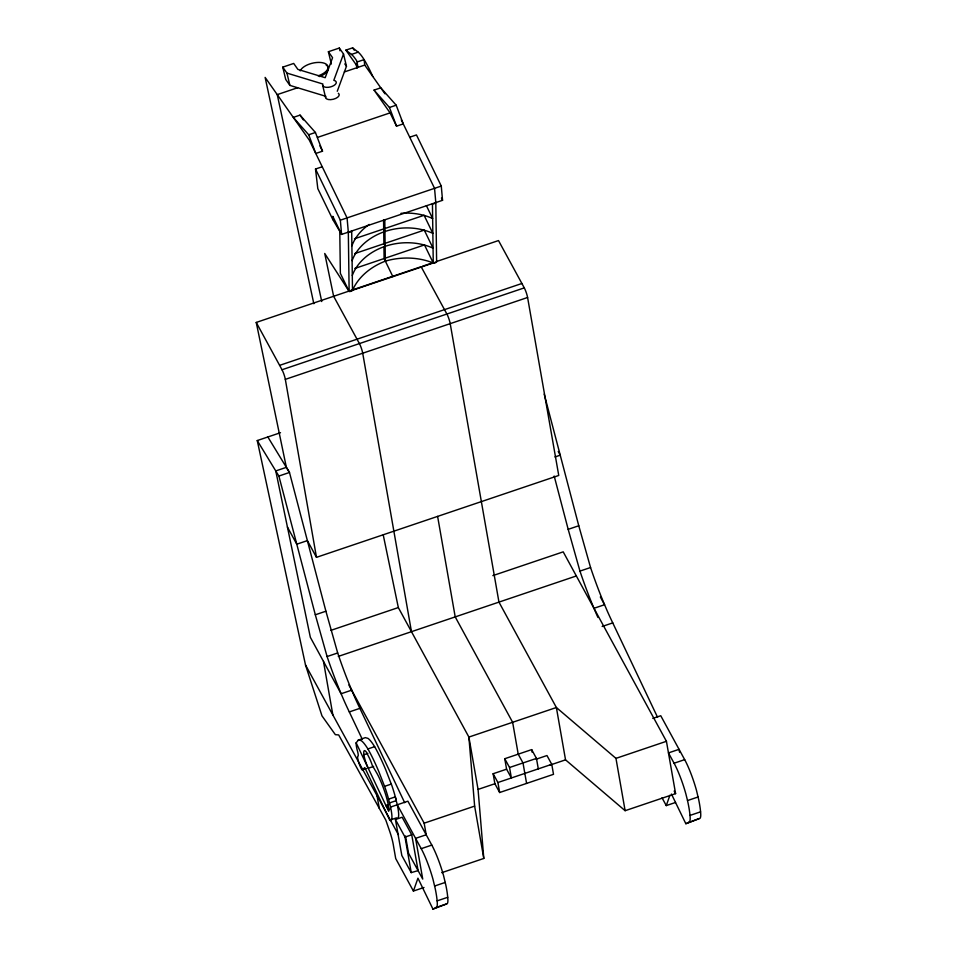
<?xml version="1.0" encoding="UTF-8"?>
<svg xmlns="http://www.w3.org/2000/svg" width="957" height="957" viewBox="0 0 957 957"><rect width="100%" height="100%" fill="white"/><g stroke="black" fill="none" stroke-linecap="round" stroke-linejoin="round"><path stroke-width="1.44" d="M423.999 887.474L413.412 891.051L417.946 878.191L432.971 909.15L446.357 904.018A30.995 5.084 71.3 0 0 447.72 897.295A50.769 8.326 71.3 0 0 445.866 885.261L443.605 875.775A31.198 5.12 71.3 0 0 431.81 845.091L407.885 801.176L390.54 807.074L388.638 811.249L356.148 742.811L358.588 739.905L361.244 740.634A61.99 10.156 71.3 0 1 367.895 748.936A67.337 11.041 71.3 0 1 378.996 772.036L385.145 787.874A34.021 5.575 71.3 0 1 388.016 797.061L390.54 807.074A29.057 4.761 71.3 0 1 389.726 820.149L396.461 817.876A29.057 4.761 71.3 0 0 397.275 804.801L394.751 794.788A34.021 5.575 71.3 0 0 391.88 785.601L385.731 769.751A67.337 11.041 71.3 0 0 374.63 746.663A61.99 10.156 71.3 0 0 367.967 738.361L365.311 737.632L358.074 740.204M675.546 802.468L666.275 805.603L669.9 795.315M343.515 53.987L333.814 80.316A6.986 3.338 -13.5 0 1 335.273 84.467A6.986 3.338 -13.5 0 1 326.696 87.362A6.986 3.338 -13.5 0 1 322.88 84.013L286.944 73.103L282.758 67.146L293.691 63.449L297.878 69.406L325.201 77.696L332.581 57.683L328.383 51.726L339.316 48.041L343.515 53.987L346.458 66.284L337.259 91.262M397.275 804.801L421.224 848.668A31.198 5.12 71.3 0 1 433.007 879.363L435.268 888.85A50.769 8.326 71.3 0 1 437.122 900.872A30.995 5.084 71.3 0 1 435.758 907.595L432.971 909.15M356.148 742.811A15.001 2.464 71.3 0 0 357.105 749.726A7.835 1.28 71.3 0 1 357.87 756.245A7.225 1.184 71.3 0 0 358.887 762.932A7.225 1.184 71.3 0 0 362.296 769.907L364.784 767.574L389.726 820.149M671.431 794.035L685.834 823.702L699.22 818.57A30.995 5.084 71.3 0 0 700.572 811.847A50.769 8.326 71.3 0 0 698.73 799.813L696.469 790.326A31.198 5.12 71.3 0 0 684.674 759.643L660.749 715.728L652.806 718.408M699.22 818.57L685.834 823.702M345.884 50.123L351.446 54.429A58.891 9.654 71.3 0 1 356.746 60.889L358.002 67.337L345.884 50.123L352.619 47.85L358.169 52.157A58.891 9.654 71.3 0 1 363.469 58.616L364.701 60.59A58.891 9.654 71.3 0 1 372.752 76.44M351.446 54.429L358.169 52.157M357.368 61.906L364.103 59.621L364.737 65.064L385.001 93.822M297.615 87.745L277.255 94.623L321.743 301.539M344.376 71.942L364.737 65.064M300.02 115.127L293.297 117.4L308.692 134.758L315.786 153.467L322.509 151.194L315.427 132.485L300.02 115.127L303.393 119.912M374.043 90.102L380.778 87.829L396.186 105.198L403.268 123.896L396.545 126.168L390.085 112.878L374.043 90.102L389.451 107.471L396.545 126.168M308.692 134.758L315.427 132.485M389.451 107.471L396.186 105.198M317.461 137.425L390.085 112.878M409.728 137.198L416.451 134.925L441.285 186.065L442.541 200.312L341.589 234.417L332.857 219.62L317.808 188.625L315.511 169.03L322.234 166.757M332.857 219.62L332.809 216.342L341.589 234.417L340.345 220.182L441.285 186.065M354.449 238.795L424.071 215.277L432.851 233.352A54.011 42.144 -6.7 0 0 352.092 260.651M354.652 253.617L424.274 230.099L433.054 248.174A54.011 42.144 -6.7 0 0 352.296 275.46M354.856 268.439L424.477 244.908L433.258 262.996A3.015 2.357 -6.7 0 0 436.619 261.859L435.806 202.585L434.55 188.338L401.33 119.912M404.679 802.696L359.892 708.347A95.628 15.683 71.3 0 1 354.246 696.11L350.441 687.186A95.628 15.683 71.3 0 1 337.689 652.973L325.906 611.212L289.481 472.471L286.346 467.279L256.237 322.437L421.116 266.716L446.895 314.028A7.201 1.184 71.3 0 1 450.209 323.657L498.956 602.109L556.376 707.51L565.539 759.846L625.124 810.699L675.594 793.64L666.431 741.304L563.206 551.854L492.855 575.624M422.527 266.237L432.373 262.912M436.595 261.488L498.501 240.566L524.28 287.878A7.201 1.184 71.3 0 1 527.594 297.495L558.744 475.462L316.48 557.333L307.376 540.621L296.778 544.198L287.423 527.032M411.462 631.68L362.715 353.217A7.201 1.184 71.3 0 0 359.413 343.587L333.634 296.275L324.734 253.473L349.138 291.418L436.619 261.859M279.623 365.359L521.888 283.487M256.237 322.437L282.016 369.749L524.28 287.878M316.48 557.333L285.33 379.367L527.594 297.495M413.412 891.051L395.708 858.561L393.554 846.251A19.894 3.266 71.3 0 0 389.547 830.891L385.85 820.197L338.67 734.928L335.357 734.665L321.971 715.86L305.51 664.995L257.254 440.555L280.509 432.696M286.358 467.351L275.772 470.928L310.343 637.302L341.099 693.753L351.697 690.164M257.254 440.555L278.882 476.048L289.481 472.471L267.852 436.978M554.94 456.956L560.24 455.173L558.23 451.489M362.26 739.235L349.305 711.924A95.628 15.683 71.3 0 1 343.647 699.687L339.855 690.763A95.628 15.683 71.3 0 1 327.091 656.55L315.32 614.789L325.906 611.212M597.934 617.432A95.628 15.683 71.3 0 1 596.51 614.238L592.718 605.314A95.628 15.683 71.3 0 1 579.954 571.102L568.183 529.341L578.77 525.764L544.198 394.117M330.787 630.388L398.327 607.563L468.894 737.069L478.057 789.417L483.799 858.453L441.739 872.676M327.091 656.55L337.689 652.973M579.954 571.102L590.553 567.525L578.77 525.764M338.3 656.406L576.341 575.958M593.962 608.305L604.561 604.716L600.326 596.965M349.305 711.924L359.892 708.347M602.156 626.476L612.755 622.899L657.543 717.248M367.895 748.936L374.63 746.663M373.613 766.437L368.23 768.256A11.089 1.818 71.3 0 1 363.851 754.738L367.883 753.374M362.296 769.907L366.328 768.543M384.618 786.343L391.341 784.07M504.758 758.722L509.543 767.502L511.373 777.969L506.588 769.189L504.758 758.722L531.673 749.618L536.458 758.411L538.301 768.878M388.59 799.143L395.325 796.87L396.306 800.626L389.583 802.899M388.59 804.562L385.898 805.471L388.255 808.785L388.398 805.579A20.288 3.326 71.3 0 0 384.762 791.798A26.629 4.366 71.3 0 0 376.245 772.155L372.273 765.349A12.321 2.022 71.3 0 0 369.318 757.92L366.244 751.951A18.781 3.074 71.3 0 0 363.851 754.738M509.543 767.502L536.458 758.411M536.207 759.176L546.973 755.54L551.758 764.32L553.505 774.321L499.662 792.516L494.877 783.735L493.13 773.734L506.588 769.189M493.13 773.734L497.915 782.515L551.758 764.32M478.057 789.417L494.877 783.735M550.119 765.062L565.539 759.846M395.432 819.515L402.167 817.242L411.737 834.815L418.089 870.619L411.223 872.617L401.82 855.498L395.432 819.515L405.002 837.088L411.223 872.617M348.874 684.997L424.166 823.176L474.636 806.117L468.894 737.069L556.376 707.51L615.961 758.363L625.124 810.699M615.961 758.363L666.431 741.304M405.002 837.088L411.737 834.815M421.224 848.668L431.81 845.091M679.566 752.238L679.063 749.331L668.464 752.908L674.087 763.219L684.674 759.643M434.657 886.003L445.256 882.426M688.621 822.147A30.995 5.084 71.3 0 0 689.985 815.424A50.769 8.326 71.3 0 0 688.131 803.402L687.521 800.554L698.12 796.978M437.122 900.872L447.72 897.295M689.985 815.424L700.572 811.847M435.758 907.595L446.357 904.018M282.758 67.146L285.712 79.455L289.899 85.4L325.823 96.31A6.986 3.338 -13.5 0 0 333.239 99.277A6.986 3.338 -13.5 0 0 338.335 93.26M352.619 47.85L354.234 50.147M344.783 63.904L346.458 66.284M674.171 791.032L675.594 793.64M305.51 664.995L398.519 834.923M662.029 797.803L666.275 805.603M441.452 198.075L442.541 200.312M426.379 205.623L432.648 218.531A54.011 42.144 -6.7 0 0 400.983 213.327M384.941 231.498L383.697 228.914L383.566 220.026M385.145 246.32L383.901 243.736L383.709 230.398M392.872 276.633L384.104 258.557L383.936 246.703M319.937 145.871L322.509 151.194M315.511 169.03L340.345 220.182M435.806 202.585A3.015 2.357 -6.7 0 1 432.444 203.721L433.258 262.996A60.064 46.881 -6.7 0 0 385.348 261.141A60.064 46.881 -6.7 0 0 352.499 290.282A3.015 2.357 -6.7 0 1 349.138 291.418L340.357 273.343L339.771 230.613M554.187 476.036L568.183 529.341M278.882 476.048L315.32 614.789M339.316 48.041L339.974 50.769M328.383 51.726L331.337 64.035M322.641 85.257L325.583 97.566M286.944 73.103L289.899 85.4M687.521 800.554L685.87 793.915A31.198 5.12 71.3 0 0 674.087 763.219M356.076 63.916L357.021 68.294M313.836 303.728L265.125 77.409L309.326 140.165L347.068 217.909L348.324 232.144L349.138 291.418M383.255 535.023L398.327 607.563M377.01 795.71L379.295 808.354M405.481 835.951L408.543 853.225L422.731 879.088L415.601 838.356L426.2 834.779L424.166 823.176M531.673 749.618L532.14 752.238M526.589 783.412L523 762.956L518.216 754.176L512.641 722.296L455.209 616.894L437.612 516.397M497.915 782.515L499.662 792.516M474.636 806.117L483.799 858.453M323.478 661.407L332.916 715.286M384.786 219.643L385.348 261.141M352.499 290.282L351.686 231.008A3.015 2.357 -6.7 0 1 348.324 232.144M282.016 369.749A7.201 1.184 71.3 0 1 285.33 379.367M612.755 622.899A95.628 15.683 71.3 0 1 607.109 610.662L603.305 601.738A95.628 15.683 71.3 0 1 590.553 567.525M351.889 245.829A54.011 42.144 -6.7 0 1 369.199 224.44M300.235 70.854A14.403 6.878 -13.5 0 1 323.55 62.983A14.403 6.878 -13.5 0 1 318.179 75.842M328.012 70.076A14.403 6.878 -13.5 0 1 319.602 76.572M326.181 65.1A14.403 6.878 -13.5 0 1 328.347 68.186"/></g></svg>
